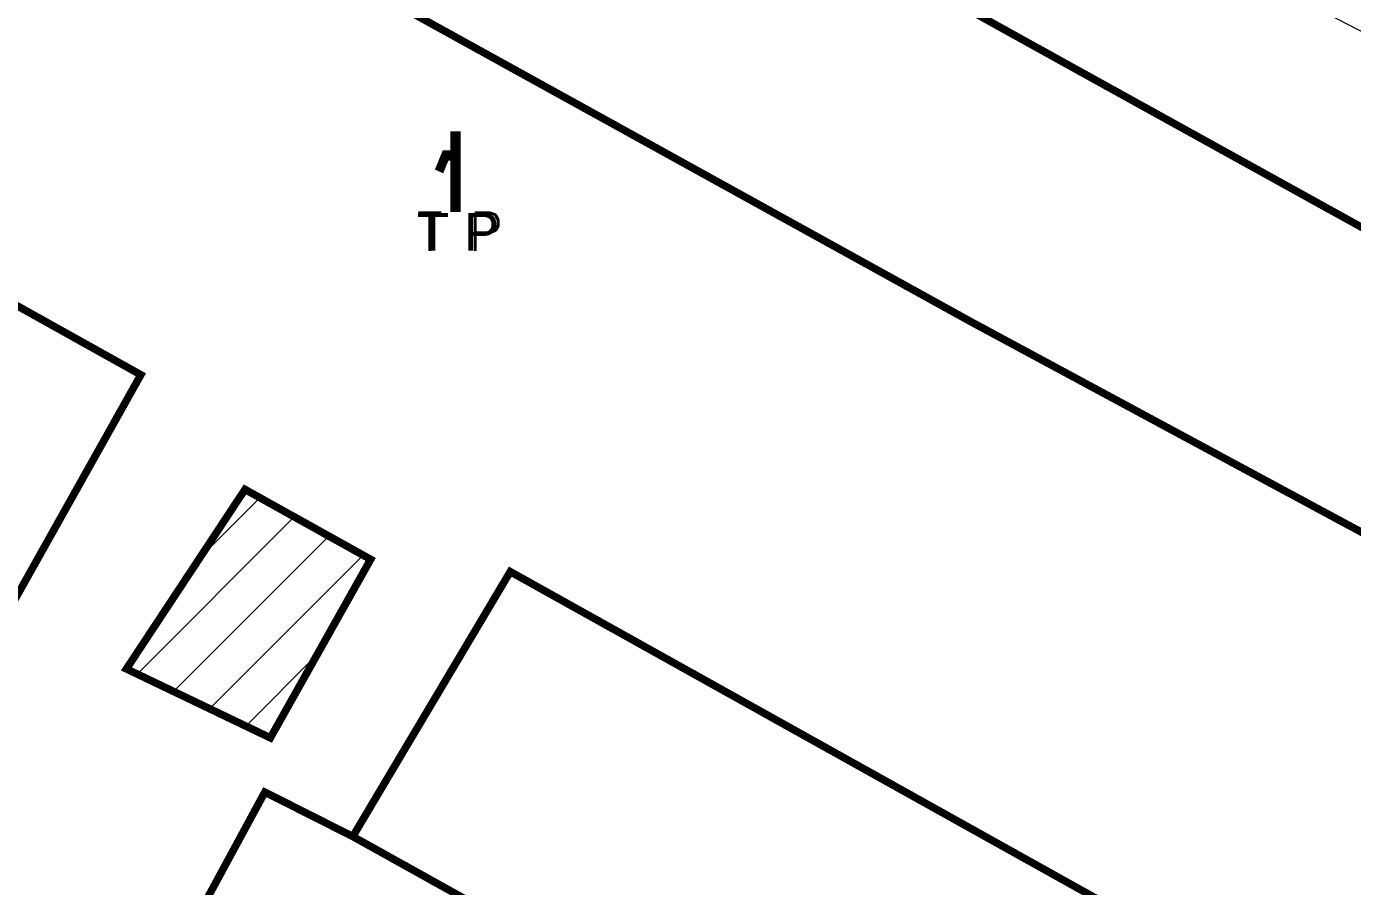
# Model space of a CAD drawing. Header units: inches. Extents: x 350994 to 353538, y 1581369 to 1583842.
# Drawn here: x 351619.03 to 351636.53, y 1583561.04 to 1583572.39 of the extents above; entities that cross this region are included whole.
import ezdxf

# ---------------------------------------------------------------- set-up
doc = ezdxf.new("R2010")
doc.units = ezdxf.units.IN
doc.header["$MEASUREMENT"] = 0
doc.linetypes.add('1', pattern=[0])
doc.linetypes.add('ACAD_ISO03W100', pattern=[30, 12, -18])
for name, color, linetype in [('BOUNDARY', 5, 'Continuous'), ('CW', 94, '1'), ('EP TF', 5, 'Continuous'), ("ROAD'S", 1, '1'), ('SPT', 1, 'Continuous'), ('TAP', 180, 'Continuous')]:
    doc.layers.add(name, color=color, linetype=linetype)
doc.styles.add('ROMANS', font='ROMANS.shx')
doc.styles.get("Standard").update_dxf_attribs({"font": 'arial.ttf'})
doc.linetypes.add('SILT_FENCE', pattern='A,0.5,-0.2,["EP",Standard,S=0.1,R=0,X=-0.1,Y=-0.05],-0.2', length=0.9)

# ---------------------------------------------------------------- blocks, each defined once
blk = doc.blocks.new('TP')
at = {"layer": 'BOUNDARY', "color": 182, "lineweight": 5}
blk.add_lwpolyline([(-0.035, 0.407), (-0.145, 0.407), (-0.228, 0.204), (-0.181, 0.183), (-0.117, 0.339), (-0.035, 0.339), (-0.035, -0.339), (0.035, -0.339), (0.035, 0.656), (-0.035, 0.656)], close=True, dxfattribs=at)
blk.add_lwpolyline([(-0.035, 0), (0.035, 0)], dxfattribs=at)
at = {"layer": 'BOUNDARY', "color": 182, "lineweight": 5, "width": 1}
blk.add_text('T P', height=0.5, dxfattribs=at).set_placement((-0.51, -0.885, 99.153))

msp = doc.modelspace()

# ---------------------------------------------------------------- hatches: boundary and pattern name
at = {"layer": 'SPT', "lineweight": 5}
h = msp.add_hatch(dxfattribs=at)
h.set_pattern_fill('ANSI31', color=256, scale=4, style=0)
h.set_pattern_definition([(45, (0, 0), (-0.3535533906, 0.3535533906), [])])
h.paths.add_polyline_path([(351623.57, 1583565.355), (351621.911, 1583566.278), (351620.346, 1583563.91), (351622.246, 1583563)])

# ---------------------------------------------------------------- linework, layer by layer
at = {"layer": 'BOUNDARY', "lineweight": 5, "const_width": 0.1, "elevation": 90.928}
for points in [[(351588.133, 1583585.855), (351620.536, 1583567.791), (351618.565, 1583564.276), (351586.055, 1583582.36), (351588.133, 1583585.855)], [(351625.413, 1583565.193), (351657.815, 1583547.13), (351655.844, 1583543.614), (351623.334, 1583561.698), (351625.413, 1583565.193)]]:
    msp.add_lwpolyline(points, dxfattribs=at)
at = {"layer": 'CW', "linetype": 'ACAD_ISO03W100', "lineweight": 5, "ltscale": 0.1, "const_width": 0.1, "elevation": 90.928}
msp.add_lwpolyline([(351655.844, 1583543.614), (351654.468, 1583541.143), (351620.859, 1583559.86), (351622.173, 1583562.284), (351623.334, 1583561.698)], dxfattribs=at)
at = {"layer": 'EP TF', "color": 252, "linetype": 'SILT_FENCE', "lineweight": 5, "ltscale": 6, "elevation": 98.457}
msp.add_lwpolyline([(351496.869, 1583648.638), (351521.348, 1583634.682), (351540.579, 1583624.07), (351593.122, 1583594.788), (351678.043, 1583550.962), (351687.196, 1583579.437)], dxfattribs=at)
at = {"layer": "ROAD'S", "lineweight": 5, "const_width": 0.1}
msp.add_lwpolyline([(351502.838, 1583676.673), (351496.091, 1583648.9), (351496.922, 1583645.962), (351541.81, 1583622.269), (351541.81, 1583622.269), (351632.781, 1583571.878), (351679.959, 1583545.791), (351679.959, 1583545.791)], dxfattribs=at)
msp.add_lwpolyline([(351493.628, 1583641.759), (351482.419, 1583604.878), (351453.336, 1583502.652), (351427.872, 1583413.69), (351425.474, 1583406.168), (351428.205, 1583404.001), (351429.519, 1583403.242), (351451.062, 1583395.474), (351528.805, 1583369.389), (351608.336, 1583343.146), (351610.303, 1583342.984), (351612.716, 1583343.499), (351612.789, 1583343.767), (351619.489, 1583361.814), (351656.418, 1583471.89), (351678.861, 1583542.98), (351678.861, 1583542.98), (351631.507, 1583568.484), (351540.827, 1583618.553), (351496.133, 1583642.258, 0.356236)], format="xyb", close=True, dxfattribs=at)
at = {"layer": 'SPT', "lineweight": 5, "const_width": 0.1, "elevation": 91.594}
msp.add_lwpolyline([(351623.57, 1583565.355), (351621.911, 1583566.278), (351620.346, 1583563.91), (351622.246, 1583563), (351623.57, 1583565.355)], dxfattribs=at)
at = {"layer": 'TAP', "lineweight": 5, "const_width": 0.07}
msp.add_lwpolyline([(351624.655, 1583570.72), (351624.546, 1583570.72), (351624.463, 1583570.517), (351624.509, 1583570.496), (351624.573, 1583570.652), (351624.655, 1583570.652), (351624.655, 1583569.974), (351624.725, 1583569.974), (351624.725, 1583570.97), (351624.655, 1583570.97)], close=True, dxfattribs=at)
msp.add_lwpolyline([(351624.655, 1583570.313), (351624.725, 1583570.313)], dxfattribs=at)

# ---------------------------------------------------------------- block references
at = {"layer": 'TAP', "lineweight": 5}
msp.add_blockref('TP', (351624.69, 1583570.313, 91.806), dxfattribs=at)

# ---------------------------------------------------------------- texts
at = {"layer": 'TAP', "lineweight": 9, "style": 'ROMANS'}
msp.add_text('T P', height=0.5, dxfattribs=at).set_placement((351624.18, 1583569.428, 190.959))

doc.saveas('drawing.dxf')
